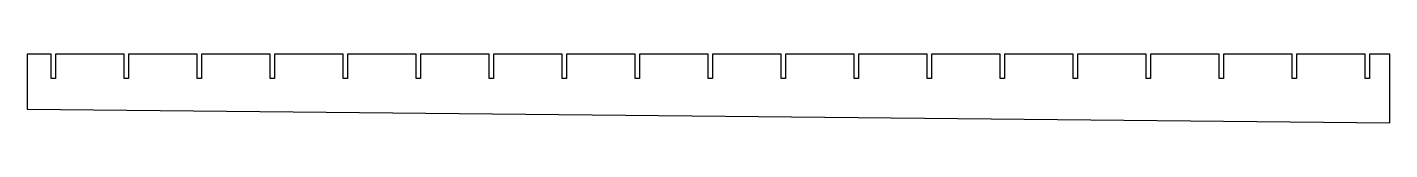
# Model space of a CAD drawing. Header units: millimetres. Extents: x 0 to 1120, y 4 to 60.
import ezdxf

# ---------------------------------------------------------------- set-up
doc = ezdxf.new("R2010")
doc.units = ezdxf.units.MM
doc.layers.add('CUT_OUTER', color=7, linetype='Continuous')

msp = doc.modelspace()

# ---------------------------------------------------------------- linework, layer by layer
at = {"layer": 'CUT_OUTER'}
msp.add_lwpolyline([(0, 14.798), (1120, 3.598), (1120, 60), (1103.324, 60), (1103.324, 40), (1099.724, 40), (1099.724, 60), (1043.324, 60), (1043.324, 40), (1039.724, 40), (1039.724, 60), (983.324, 60), (983.324, 40), (979.724, 40), (979.724, 60), (923.324, 60), (923.324, 40), (919.724, 40), (919.724, 60), (863.324, 60), (863.324, 40), (859.724, 40), (859.724, 60), (803.324, 60), (803.324, 40), (799.724, 40), (799.724, 60), (743.324, 60), (743.324, 40), (739.724, 40), (739.724, 60), (683.324, 60), (683.324, 40), (679.724, 40), (679.724, 60), (623.324, 60), (623.324, 40), (619.724, 40), (619.724, 60), (563.324, 60), (563.324, 40), (559.724, 40), (559.724, 60), (503.324, 60), (503.324, 40), (499.724, 40), (499.724, 60), (443.324, 60), (443.324, 40), (439.724, 40), (439.724, 60), (383.324, 60), (383.324, 40), (379.724, 40), (379.724, 60), (323.324, 60), (323.324, 40), (319.724, 40), (319.724, 60), (263.324, 60), (263.324, 40), (259.724, 40), (259.724, 60), (203.324, 60), (203.324, 40), (199.724, 40), (199.724, 60), (143.324, 60), (143.324, 40), (139.724, 40), (139.724, 60), (83.324, 60), (83.324, 40), (79.724, 40), (79.724, 60), (23.324, 60), (23.324, 40), (19.724, 40), (19.724, 60), (0, 60)], close=True, dxfattribs=at)

doc.saveas('drawing.dxf')
